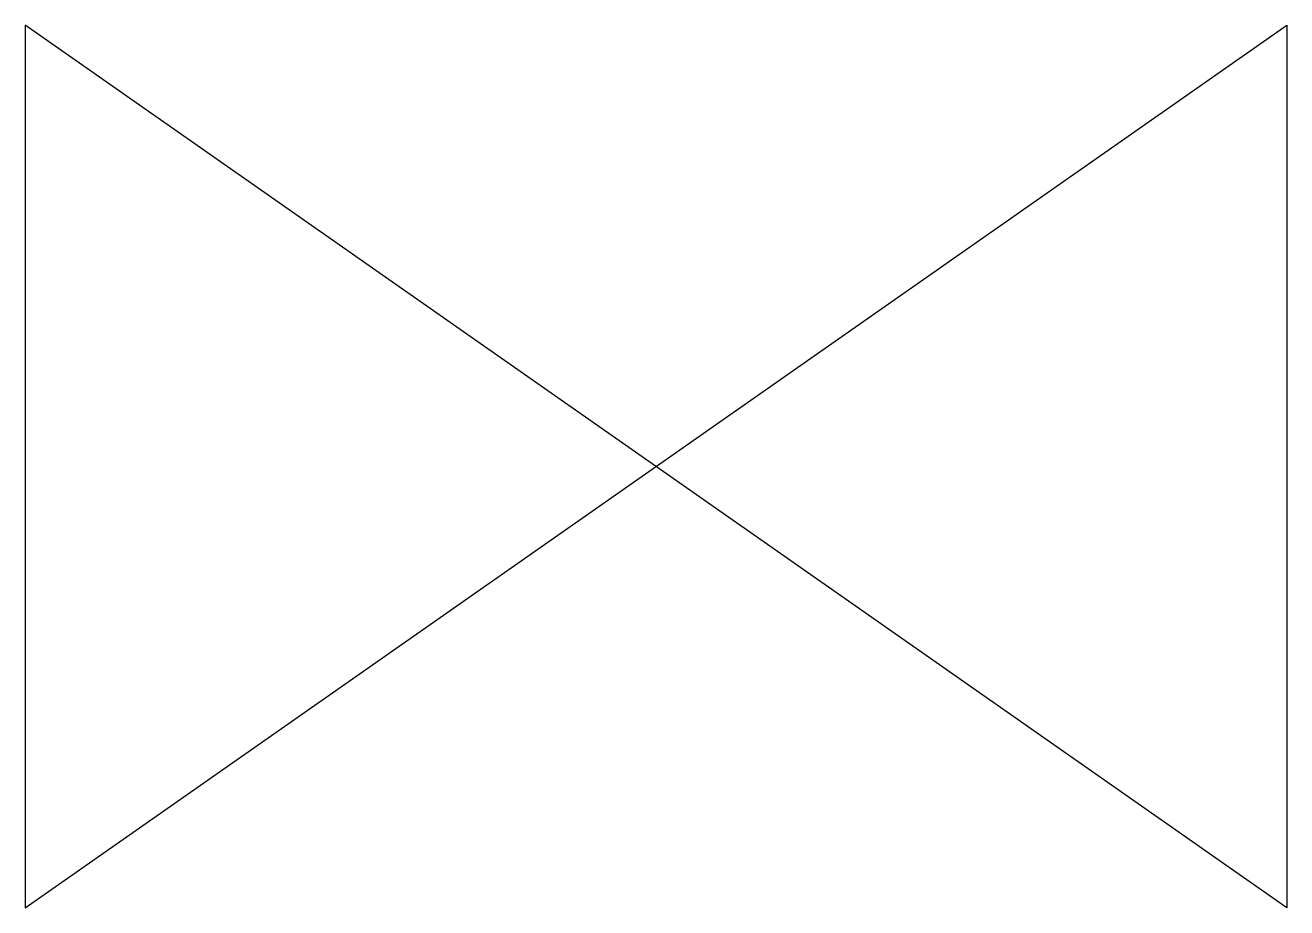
# Model space of a CAD drawing. Header units: millimetres. Extents: x 43511.946 to 43512.096, y -1787.706 to -1787.601.
import ezdxf

# ---------------------------------------------------------------- set-up
doc = ezdxf.new("R2010")
doc.units = ezdxf.units.MM
doc.layers.add('TUBULAÇÕEÁGUA', color=131, linetype='Continuous')

msp = doc.modelspace()

# ---------------------------------------------------------------- linework, layer by layer
at = {"layer": 'TUBULAÇÕEÁGUA'}
for p, q in [((43512.0957, -1787.70608), (43511.9457, -1787.60108)), ((43511.9457, -1787.60108), (43511.9457, -1787.70608)), ((43511.9457, -1787.70608), (43512.0957, -1787.60108)), ((43512.0957, -1787.60108), (43512.0957, -1787.70608))]:
    msp.add_line(p, q, dxfattribs=at)

doc.saveas('drawing.dxf')
